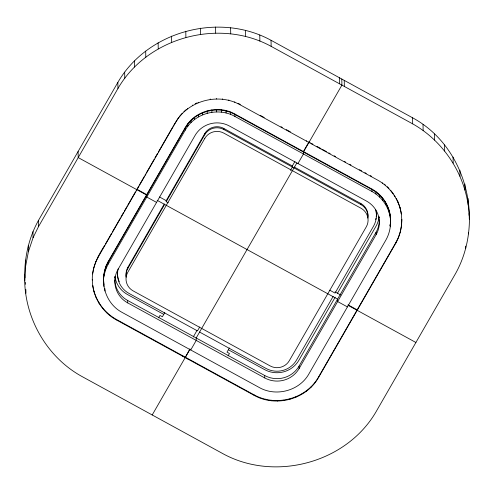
<?xml version="1.0" encoding="UTF-8"?>
<svg xmlns="http://www.w3.org/2000/svg" width="494" height="494" viewBox="0 0 494 494"><rect width="100%" height="100%" fill="white"/><g stroke="black" fill="none" stroke-linecap="round" stroke-linejoin="round"><path stroke-width="0.74" d="M24.7 274.8C24.756 255.966 29.202 237.145 38.347 220.627L117.85 82.393C147.595 31.011 219.182 11.924 271.033 40.286L412.552 117.782C466.324 146.712 484.842 220.904 455.653 273.373L376.15 411.607C346.405 462.989 274.818 482.076 222.967 453.714L81.448 376.218C45.602 356.254 23.292 315.703 24.7 274.8L24.935 277.733M24.817 280.876L25.626 266.18L25.509 260.103M104.771 245.178C98.108 255.645 91.822 267.254 92.316 280.036L92.31 279.555C92.298 296.085 101.894 311.986 116.362 319.908L254.033 395.293C275.819 407.562 306.194 399.467 318.5 377.57L395.842 243.091C399.85 235.928 401.888 227.753 401.789 219.552L401.461 226.122M390.55 220.176C390.6 207.394 383.128 195.13 371.926 189.066L234.891 114.034C218.12 104.45 194.617 110.712 185.213 127.687L108.229 261.542C104.271 268.47 102.857 276.665 103.938 284.544M390.538 219.688C390.921 226.727 389.414 233.847 385.913 239.991L308.935 373.847C299.525 390.822 276.023 397.083 259.251 387.5L122.216 312.467C108.692 305.397 101.795 289.589 103.814 274.763M367.9 217.057C368.604 211.63 365.64 206.06 360.836 203.485L294.338 167.077M390.365 223.498L390.044 226.135M469.059 215.328L469.183 213.124M25.626 266.18L28.393 251.705L33.067 237.713L38.464 226.703L117.967 88.463C147.712 37.087 219.299 17.994 271.15 46.362L412.669 123.852C446.545 142.865 468.886 180.322 469.3 219.2M92.65 273.948L93.798 267.958L95.737 262.16L98.275 256.985L175.611 122.5C187.924 100.609 218.299 92.514 240.084 104.784L377.756 180.168C390.235 187.072 399.22 199.829 401.319 213.958C400.554 208.524 398.899 203.158 396.176 198.366M103.82 275.244L104.697 270.663L106.179 266.235L108.242 262.03L185.219 128.174C194.63 111.193 218.132 104.938 234.903 114.515L371.933 189.554C381.578 194.834 388.568 204.627 390.18 215.526M103.864 277.19L104.734 272.608L106.216 268.18L108.279 263.975L185.256 130.12C194.667 113.138 218.169 106.877 234.94 116.461L371.976 191.499C383.023 197.489 390.476 209.505 390.587 222.121M390.032 225.653L390.285 224.344L390.328 226.771M92.798 286.119L92.792 285.631C94.891 299.759 103.87 312.517 116.356 319.42L254.027 394.805C275.806 407.075 306.181 398.979 318.494 377.089L395.836 242.603L398.374 237.429L400.307 231.63L401.455 225.635M164.304 203.948L127.718 267.563L126.353 270.885L126.063 276.22M105.537 243.845L111.663 233.193M112.428 231.865L120.085 218.546M120.851 217.218L123.531 212.556M124.297 211.228L126.977 206.566M127.742 205.232L135.399 191.919M136.165 190.585L138.851 185.929M139.617 184.595L144.211 176.605M144.977 175.277L145.742 173.944M146.508 172.61L154.165 159.296M154.931 157.963L157.611 153.307M158.376 151.973L172.925 126.674M173.69 125.346L178.809 117.208L178.822 117.689M168.244 202.793L166.225 201.688L166.206 200.632L204.695 133.707C208.314 127.174 217.354 124.766 223.807 128.452L292.325 165.972L292.343 167.028L290.423 170.368M126.081 277.276A14.036 13.702 -1.1 0 1 127.736 268.619L164.706 204.343M166.225 201.688L204.72 134.763L204.695 133.707M158.574 317.827L159.951 315.438L162.396 316.778L164.805 312.597M193.247 336.988L197.063 330.35M199.718 326.991L197.47 330.9L128.953 293.38A22.452 21.921 -1.1 0 1 118.196 268.853M292.325 165.972L294.949 161.408M189.955 348.826L185.201 357.6M296.814 163.02L196.186 337.989L196.235 340.422L190.733 349.98M310.257 142.729L308.911 141.988L303.409 151.547L303.458 153.98L297.956 163.539M152.208 414.966L189.962 349.314M303.421 152.035L341.91 85.11L341.792 79.034M229.407 347.967L226.999 352.154L229.444 353.494L228.074 355.884M333.147 296.4L296.561 360.015A22.452 21.921 -1.1 0 1 265.988 368.419L199.483 332.005M335.185 297.184L298.981 360.138A25.262 24.663 -1.1 0 1 264.586 369.592L228.376 349.764M337.476 293.214L375.965 226.283A25.262 24.663 -1.1 0 0 379.022 217.132M299.142 368.487L376.125 234.631A25.262 24.663 -1.1 0 0 366.474 201.058L229.444 126.026A25.262 24.663 -1.1 0 0 195.05 135.48L118.066 269.335A25.262 24.663 -1.1 0 0 127.718 302.902L264.747 377.941A25.262 24.663 -1.1 0 0 299.142 368.487L299.098 366.054L376.076 232.199A25.262 24.663 -1.1 0 0 379.312 219.83M179.316 116.627L182.366 113.151M183.904 111.663L186.485 109.396M195.142 103.814L197.001 102.888M238.083 103.37L240.072 104.296L240.084 104.784M260.19 115.312L264.216 117.516M280.981 126.692L282.321 127.427M286.341 129.632L290.367 131.836M311.609 143.464L312.955 144.205M317.006 146.422L321.057 148.638M322.409 149.379L326.454 151.596M328.794 152.874L330.134 153.609M334.154 155.814L335.5 156.549M344.213 161.322L345.559 162.057M349.579 164.261L350.919 164.996M359.521 169.701L361.651 170.868M364.924 172.659L366.27 173.4M370.321 175.617L371.71 176.377M204.72 134.763A14.036 13.702 -1.1 0 1 223.825 129.508L360.861 204.547A14.036 13.702 -1.1 0 1 367.919 218.113M335.025 291.874L340.823 295.048M159.531 196.976L166.206 200.632M329.714 290.163L335.049 293.084L373.544 226.159A22.452 21.921 -1.1 0 0 375.582 209.499M157.16 200.329L337.587 299.129L337.637 301.556L347.424 306.916M348.029 304.841L357.162 309.849L357.174 310.331M146.73 195.099L78.213 157.586L78.095 151.51M348.035 305.329L415.905 342.49M156.555 202.404L146.767 197.044L146.724 194.617L136.937 189.258L136.943 189.739M163.773 314.388L127.557 294.56A25.262 24.663 -1.1 0 1 114.923 276.572M114.799 279.919A25.262 24.663 -1.1 0 0 127.668 300.476L264.704 375.508A25.262 24.663 -1.1 0 0 299.098 366.054M384.252 184.126L385.301 185.009M388.976 188.467L387.413 186.769L387.42 187.257M390.544 190.165L393.348 193.815M394.231 195.068L395.126 196.81M401.307 213.47L401.801 220.034M25.28 282.136L25.453 284.34M468.022 198.452L468.139 204.528M468.46 232.378L468.491 233.897M464.903 184.058L465.021 190.128M465.681 246.086L465.725 248.365M459.895 170.183L460.007 176.253M453.066 157.067L453.183 163.137M444.544 144.933L444.662 151.003M434.473 133.991L434.59 140.068M423.025 124.426L423.142 130.502M412.552 117.782L412.669 123.852M400.017 207.505L400.029 207.993M400.307 231.63L400.319 232.118M397.942 201.762L397.954 202.244M398.374 237.429L398.38 237.917M395.836 242.603L395.842 243.091M391.581 191.302L391.594 191.789M390.174 215.044L390.217 217.471M389.186 210.487L389.235 212.914M387.599 206.091L387.648 208.524M385.437 201.941L385.487 204.368M382.671 182.805L382.677 183.293M382.739 198.1L382.788 200.527M379.553 194.636L379.596 197.063M375.928 191.604L375.971 194.037M376.076 232.199L376.125 234.631M371.926 189.066L371.976 191.499M360.836 203.485L360.861 204.547M344.238 80.374L344.355 86.45M339.347 77.694L339.464 83.77M318.494 377.089L318.5 377.57M311.356 143.328L311.362 143.816M315.289 381.899L315.296 382.381M308.911 141.988L308.917 142.476M311.226 386.53L311.232 387.018M306.459 140.648L306.471 141.136M306.576 390.612L306.589 391.094M300.963 150.207L300.969 150.695M301.426 394.058L301.439 394.545M295.863 396.824L295.869 397.312M289.972 398.856L289.978 399.343M283.865 400.121L283.871 400.609M271.033 40.286L271.15 46.362M277.634 400.597L277.647 401.085M271.404 400.276L271.41 400.764M259.764 35.031L259.881 41.107M265.259 399.164L265.272 399.652M264.704 375.508L264.747 377.941M259.325 397.281L259.338 397.763M254.027 394.805L254.033 395.293M245.432 30.48L245.549 36.55M234.774 101.826L234.78 102.307M234.891 114.034L234.94 116.461M230.612 27.788L230.729 33.864M230.587 112.027L230.636 114.454M228.833 99.936L228.846 100.424M226.054 110.582L226.098 113.015M223.807 128.452L223.825 129.508M222.695 98.825L222.708 99.313M221.361 109.73L221.405 112.163M215.563 27.016L215.674 33.086M216.465 98.504L216.471 98.991M216.594 109.489L216.644 111.916M211.833 109.847L211.883 112.28M210.234 98.979L210.246 99.467M207.165 110.817L207.214 113.243M202.663 112.373L202.713 114.799M200.533 28.164L200.65 34.234M198.236 102.277L198.248 102.764M198.409 114.485L198.458 116.911M194.475 117.121L194.519 119.554M192.672 105.043L192.679 105.531M190.919 120.24L190.968 122.666M187.516 108.495L187.529 108.976M187.819 123.778L187.862 126.211M185.781 31.215L185.898 37.291M185.213 127.687L185.256 130.12M187.634 358.453L187.646 358.94M182.743 355.773L182.749 356.26M171.566 36.124L171.684 42.2M158.123 42.799L158.241 48.875M145.693 51.129L145.804 57.205M134.473 60.972L134.59 67.048M124.667 72.161L124.784 78.237M127.718 267.563L127.736 268.619M127.668 300.476L127.718 302.902M117.85 82.393L117.967 88.463M116.356 319.42L116.362 319.908M111.428 316.296L111.44 316.778M108.229 261.542L108.279 263.975M106.173 265.747L106.216 268.18M106.685 312.332L106.698 312.819M104.691 270.181L104.734 272.608M104.913 288.62L104.956 291.046M103.975 286.489L103.561 279.413L103.604 281.846M102.511 307.799L102.524 308.287M98.263 256.497L98.275 256.985M98.985 302.773L98.991 303.26M95.725 261.672L95.737 262.16M96.157 297.345L96.163 297.826M93.786 267.47L93.798 267.958M94.082 291.596L94.088 292.078M38.347 220.627L38.464 226.703M32.956 231.637L33.067 237.713M28.275 245.635L28.393 251.705M25.861 289.472L25.935 293.269M379.059 216.613A25.262 24.663 -1.1 0 1 379.213 217.891M376.169 211.086A22.452 21.921 -1.1 0 1 376.237 216.81M376.014 218.231A22.452 21.921 -1.1 0 1 375.699 219.626M119.289 281.691A22.452 21.921 -1.1 0 1 118.523 279.672M118.313 278.987A22.452 21.921 -1.1 0 1 117.634 270.459M114.806 277.986A25.262 24.663 -1.1 0 1 114.892 276.696M204.788 138.406L127.81 272.262A14.036 13.702 -1.1 0 0 133.17 290.91L270.199 365.949A14.036 13.702 -1.1 0 0 289.311 360.694L366.289 226.839A14.036 13.702 -1.1 0 0 360.929 208.19L223.899 133.158A14.036 13.702 -1.1 0 0 204.788 138.406"/></g></svg>
